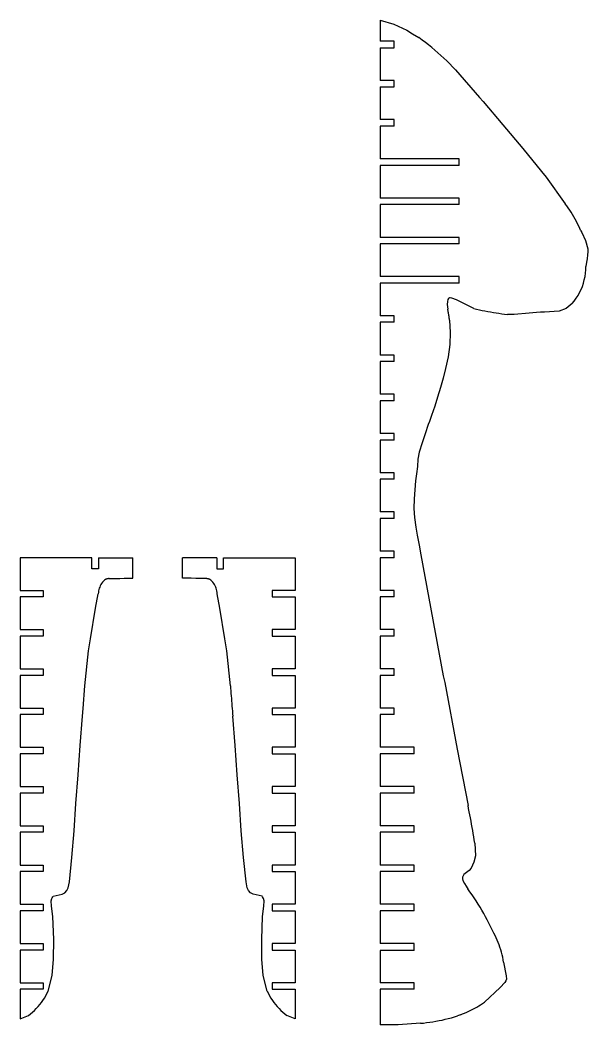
# Model space of a CAD drawing. Extents: x -170 to 170, y -270 to 270.
# Drawn here: x -60.2 to -27.6, y -153.7 to -96.1 of the extents above; entities that cross this region are included whole.
import ezdxf

# ---------------------------------------------------------------- set-up
doc = ezdxf.new("R2010")
doc.units = 0
doc.header["$MEASUREMENT"] = 0
doc.layers.get('0').update_dxf_attribs({"linetype": 'CONTINUOUS'})

msp = doc.modelspace()

# ---------------------------------------------------------------- linework, layer by layer
for p, q in [((-39.545, -96.078), (-38.753, -96.316)), ((-39.545, -96.078), (-39.545, -97.288)), ((-38.753, -96.316), (-38.012, -96.663)), ((-38.012, -96.663), (-37.69, -96.858)), ((-38.742, -97.288), (-39.545, -97.288)), ((-38.742, -97.663), (-38.742, -97.288)), ((-37.69, -96.858), (-37.326, -97.084)), ((-37.137, -97.22), (-37.326, -97.084)), ((-36.95, -97.359), (-37.137, -97.22)), ((-36.766, -97.502), (-36.95, -97.359)), ((-39.545, -97.663), (-39.545, -99.538)), ((-39.545, -97.663), (-38.742, -97.663)), ((-36.584, -97.647), (-36.766, -97.502)), ((-36.405, -97.796), (-36.584, -97.647)), ((-36.228, -97.948), (-36.405, -97.796)), ((-36.055, -98.103), (-36.228, -97.948)), ((-35.883, -98.261), (-36.055, -98.103)), ((-35.715, -98.422), (-35.883, -98.261)), ((-35.55, -98.586), (-35.715, -98.422)), ((-35.387, -98.753), (-35.55, -98.586)), ((-35.227, -98.922), (-35.387, -98.753)), ((-35.227, -98.922), (-33.835, -100.52)), ((-38.742, -99.538), (-39.545, -99.538)), ((-38.742, -99.913), (-38.742, -99.538)), ((-39.545, -99.913), (-39.545, -101.788)), ((-39.545, -99.913), (-38.742, -99.913)), ((-33.835, -100.52), (-33.641, -100.752)), ((-33.641, -100.752), (-32.509, -102.076)), ((-38.742, -101.788), (-39.545, -101.788)), ((-38.742, -102.163), (-38.742, -101.788)), ((-39.545, -102.163), (-39.545, -104.038)), ((-38.742, -102.163), (-39.545, -102.163)), ((-32.509, -102.076), (-31.363, -103.438)), ((-31.363, -103.438), (-30.295, -104.758)), ((-35.009, -104.038), (-39.545, -104.038)), ((-35.009, -104.413), (-35.009, -104.038)), ((-39.545, -104.413), (-39.545, -106.288)), ((-35.009, -104.413), (-39.545, -104.413)), ((-30.295, -104.758), (-30.029, -105.083)), ((-30.029, -105.083), (-28.929, -106.61)), ((-35.009, -106.288), (-39.545, -106.288)), ((-35.009, -106.663), (-35.009, -106.288)), ((-28.84, -106.731), (-28.929, -106.61)), ((-39.545, -106.663), (-39.545, -108.538)), ((-35.009, -106.663), (-39.545, -106.663)), ((-28.753, -106.853), (-28.84, -106.731)), ((-28.669, -106.978), (-28.753, -106.853)), ((-28.587, -107.103), (-28.669, -106.978)), ((-28.508, -107.231), (-28.587, -107.103)), ((-28.431, -107.36), (-28.508, -107.231)), ((-28.357, -107.49), (-28.431, -107.36)), ((-28.285, -107.622), (-28.357, -107.49)), ((-28.216, -107.756), (-28.285, -107.622)), ((-28.15, -107.89), (-28.216, -107.756)), ((-28.086, -108.026), (-28.15, -107.89)), ((-28.025, -108.164), (-28.086, -108.026)), ((-28.025, -108.164), (-27.98, -108.256)), ((-27.98, -108.256), (-27.769, -108.718)), ((-35.009, -108.538), (-39.545, -108.538)), ((-39.545, -108.913), (-39.545, -110.788)), ((-35.009, -108.913), (-39.545, -108.913)), ((-35.009, -108.913), (-35.009, -108.538)), ((-27.769, -108.718), (-27.63, -109.206)), ((-27.625, -109.371), (-27.641, -109.54)), ((-27.63, -109.206), (-27.625, -109.371)), ((-27.7, -109.963), (-27.741, -110.214)), ((-27.673, -109.775), (-27.7, -109.963)), ((-27.641, -109.54), (-27.673, -109.775)), ((-27.791, -110.791), (-27.763, -110.6)), ((-27.763, -110.6), (-27.746, -110.407)), ((-27.746, -110.407), (-27.741, -110.214)), ((-35.009, -110.788), (-39.545, -110.788)), ((-39.545, -111.163), (-39.545, -113.038)), ((-35.009, -111.163), (-39.545, -111.163)), ((-35.009, -111.163), (-35.009, -110.788)), ((-27.944, -111.349), (-27.882, -111.166)), ((-27.882, -111.166), (-27.831, -110.98)), ((-27.831, -110.98), (-27.791, -110.791)), ((-28.193, -111.871), (-28.1, -111.702)), ((-28.1, -111.702), (-28.016, -111.528)), ((-28.016, -111.528), (-27.944, -111.349)), ((-35.686, -112.226), (-35.692, -112.382)), ((-35.658, -112.107), (-35.686, -112.226)), ((-35.622, -112.047), (-35.658, -112.107)), ((-35.596, -112.023), (-35.622, -112.047)), ((-35.565, -112.008), (-35.596, -112.023)), ((-35.533, -112.002), (-35.565, -112.008)), ((-35.428, -112.018), (-35.533, -112.002)), ((-35.171, -112.125), (-35.428, -112.018)), ((-34.171, -112.614), (-35.171, -112.125)), ((-28.532, -112.341), (-28.868, -112.613)), ((-28.532, -112.341), (-28.41, -112.191)), ((-28.41, -112.191), (-28.297, -112.034)), ((-28.297, -112.034), (-28.193, -111.871)), ((-35.692, -112.382), (-35.665, -112.659)), ((-35.655, -112.711), (-35.665, -112.659)), ((-35.645, -112.763), (-35.655, -112.711)), ((-35.635, -112.816), (-35.645, -112.763)), ((-35.626, -112.868), (-35.635, -112.816)), ((-35.617, -112.92), (-35.626, -112.868)), ((-35.608, -112.972), (-35.617, -112.92)), ((-34.171, -112.614), (-34.012, -112.653)), ((-34.012, -112.653), (-33.853, -112.69)), ((-33.853, -112.69), (-33.693, -112.725)), ((-33.693, -112.725), (-33.533, -112.758)), ((-33.533, -112.758), (-33.372, -112.79)), ((-33.372, -112.79), (-33.211, -112.819)), ((-33.211, -112.819), (-33.05, -112.847)), ((-33.05, -112.847), (-32.889, -112.872)), ((-32.889, -112.872), (-32.727, -112.896)), ((-32.727, -112.896), (-32.565, -112.918)), ((-32.565, -112.918), (-32.402, -112.938)), ((-32.402, -112.938), (-32.24, -112.956)), ((-31.859, -112.97), (-32.24, -112.956)), ((-30.997, -112.886), (-31.859, -112.97)), ((-30.565, -112.848), (-30.997, -112.886)), ((-30.346, -112.836), (-30.565, -112.848)), ((-30.11, -112.829), (-30.346, -112.836)), ((-29.269, -112.774), (-30.11, -112.829)), ((-28.868, -112.613), (-29.269, -112.774)), ((-38.742, -113.038), (-39.545, -113.038)), ((-39.545, -113.413), (-39.545, -115.288)), ((-38.742, -113.413), (-39.545, -113.413)), ((-38.742, -113.413), (-38.742, -113.038)), ((-35.599, -113.025), (-35.608, -112.972)), ((-35.591, -113.077), (-35.599, -113.025)), ((-35.583, -113.13), (-35.591, -113.077)), ((-35.575, -113.182), (-35.583, -113.13)), ((-35.568, -113.235), (-35.575, -113.182)), ((-35.56, -113.287), (-35.568, -113.235)), ((-35.56, -113.287), (-35.528, -113.988)), ((-35.528, -113.988), (-35.539, -114.689)), ((-35.539, -114.689), (-35.636, -115.383)), ((-38.742, -115.288), (-39.545, -115.288)), ((-39.545, -115.663), (-39.545, -117.538)), ((-38.742, -115.663), (-39.545, -115.663)), ((-38.742, -115.663), (-38.742, -115.288)), ((-35.636, -115.383), (-35.792, -116.066)), ((-35.792, -116.066), (-35.932, -116.606)), ((-35.932, -116.606), (-36.087, -117.148)), ((-38.742, -117.538), (-39.545, -117.538)), ((-38.742, -117.913), (-38.742, -117.538)), ((-36.087, -117.148), (-36.247, -117.696)), ((-39.545, -117.913), (-39.545, -119.788)), ((-38.742, -117.913), (-39.545, -117.913)), ((-36.247, -117.696), (-36.415, -118.221)), ((-36.415, -118.221), (-36.596, -118.752)), ((-36.78, -119.277), (-36.84, -119.452)), ((-36.719, -119.102), (-36.78, -119.277)), ((-36.657, -118.927), (-36.719, -119.102)), ((-36.596, -118.752), (-36.657, -118.927)), ((-38.742, -119.788), (-39.545, -119.788)), ((-38.742, -120.163), (-38.742, -119.788)), ((-36.96, -119.802), (-37.02, -119.978)), ((-36.9, -119.627), (-36.96, -119.802)), ((-36.84, -119.452), (-36.9, -119.627)), ((-39.545, -120.163), (-39.545, -122.038)), ((-38.742, -120.163), (-39.545, -120.163)), ((-37.138, -120.329), (-37.196, -120.505)), ((-37.079, -120.153), (-37.138, -120.329)), ((-37.02, -119.978), (-37.079, -120.153)), ((-37.312, -120.857), (-37.377, -121.269)), ((-37.255, -120.681), (-37.312, -120.857)), ((-37.196, -120.505), (-37.255, -120.681)), ((-37.377, -121.269), (-37.41, -121.684)), ((-38.742, -122.038), (-39.545, -122.038)), ((-38.742, -122.413), (-38.742, -122.038)), ((-37.451, -122.099), (-37.508, -122.512)), ((-37.41, -121.684), (-37.451, -122.099)), ((-39.545, -122.413), (-39.545, -124.288)), ((-38.742, -122.413), (-39.545, -122.413)), ((-37.508, -122.512), (-37.601, -123.54)), ((-37.601, -123.54), (-37.609, -124.085)), ((-38.742, -124.288), (-39.545, -124.288)), ((-38.742, -124.663), (-38.742, -124.288)), ((-37.609, -124.085), (-37.572, -124.603)), ((-39.545, -124.663), (-39.545, -126.538)), ((-38.742, -124.663), (-39.545, -124.663)), ((-37.572, -124.603), (-37.493, -125.155)), ((-37.493, -125.155), (-37.413, -125.627)), ((-37.413, -125.627), (-37.311, -126.185)), ((-37.311, -126.185), (-37.204, -126.757)), ((-38.742, -126.538), (-39.545, -126.538)), ((-38.742, -126.913), (-38.742, -126.538)), ((-37.204, -126.757), (-35.919, -133.679)), ((-60.2, -126.913), (-60.2, -128.788)), ((-56.075, -126.913), (-60.2, -126.913)), ((-56.075, -127.544), (-56.075, -126.913)), ((-55.7, -126.913), (-55.7, -127.544)), ((-55.7, -126.913), (-53.723, -126.913)), ((-53.723, -128.087), (-53.723, -126.913)), ((-50.89, -128.087), (-50.89, -126.913)), ((-48.913, -126.913), (-50.89, -126.913)), ((-48.913, -126.913), (-48.913, -127.544)), ((-48.538, -127.544), (-48.538, -126.913)), ((-48.538, -126.913), (-44.413, -126.913)), ((-44.413, -126.913), (-44.413, -128.788)), ((-39.545, -126.913), (-39.545, -128.786)), ((-38.742, -126.913), (-39.545, -126.913)), ((-55.7, -127.544), (-56.075, -127.544)), ((-48.913, -127.544), (-48.538, -127.544)), ((-55.562, -128.454), (-55.6, -128.523)), ((-55.52, -128.388), (-55.562, -128.454)), ((-55.472, -128.325), (-55.52, -128.388)), ((-55.42, -128.265), (-55.472, -128.325)), ((-55.364, -128.21), (-55.42, -128.265)), ((-55.304, -128.158), (-55.364, -128.21)), ((-55.287, -128.152), (-55.304, -128.158)), ((-55.27, -128.146), (-55.287, -128.152)), ((-55.253, -128.141), (-55.27, -128.146)), ((-55.236, -128.136), (-55.253, -128.141)), ((-55.219, -128.131), (-55.236, -128.136)), ((-55.201, -128.127), (-55.219, -128.131)), ((-55.184, -128.123), (-55.201, -128.127)), ((-55.166, -128.12), (-55.184, -128.123)), ((-55.149, -128.117), (-55.166, -128.12)), ((-55.131, -128.115), (-55.149, -128.117)), ((-55.113, -128.113), (-55.131, -128.115)), ((-55.095, -128.111), (-55.113, -128.113)), ((-55.095, -128.111), (-54.866, -128.103)), ((-54.866, -128.103), (-54.754, -128.104)), ((-54.754, -128.104), (-54.485, -128.098)), ((-54.485, -128.098), (-54.222, -128.089)), ((-54.222, -128.089), (-53.723, -128.087)), ((-50.39, -128.089), (-50.89, -128.087)), ((-50.127, -128.098), (-50.39, -128.089)), ((-49.859, -128.104), (-50.127, -128.098)), ((-49.746, -128.103), (-49.859, -128.104)), ((-49.727, -128.103), (-49.746, -128.103)), ((-49.708, -128.104), (-49.727, -128.103)), ((-49.689, -128.104), (-49.708, -128.104)), ((-49.67, -128.104), (-49.689, -128.104)), ((-49.651, -128.105), (-49.67, -128.104)), ((-49.632, -128.106), (-49.651, -128.105)), ((-49.613, -128.106), (-49.632, -128.106)), ((-49.594, -128.107), (-49.613, -128.106)), ((-49.575, -128.108), (-49.594, -128.107)), ((-49.555, -128.109), (-49.575, -128.108)), ((-49.536, -128.11), (-49.555, -128.109)), ((-49.517, -128.111), (-49.536, -128.11)), ((-49.499, -128.113), (-49.517, -128.111)), ((-49.482, -128.115), (-49.499, -128.113)), ((-49.464, -128.117), (-49.482, -128.115)), ((-49.446, -128.12), (-49.464, -128.117)), ((-49.429, -128.123), (-49.446, -128.12)), ((-49.411, -128.127), (-49.429, -128.123)), ((-49.394, -128.131), (-49.411, -128.127)), ((-49.376, -128.136), (-49.394, -128.131)), ((-49.359, -128.141), (-49.376, -128.136)), ((-49.342, -128.146), (-49.359, -128.141)), ((-49.325, -128.152), (-49.342, -128.146)), ((-49.308, -128.158), (-49.325, -128.152)), ((-49.248, -128.21), (-49.308, -128.158)), ((-49.192, -128.265), (-49.248, -128.21)), ((-49.14, -128.325), (-49.192, -128.265)), ((-49.093, -128.388), (-49.14, -128.325)), ((-49.05, -128.454), (-49.093, -128.388)), ((-49.012, -128.523), (-49.05, -128.454)), ((-60.2, -128.788), (-58.874, -128.788)), ((-58.874, -128.788), (-58.874, -129.163)), ((-55.877, -129.814), (-55.714, -128.979)), ((-55.709, -128.9), (-55.714, -128.979)), ((-55.699, -128.822), (-55.709, -128.9)), ((-55.682, -128.745), (-55.699, -128.822)), ((-55.66, -128.669), (-55.682, -128.745)), ((-55.633, -128.595), (-55.66, -128.669)), ((-55.6, -128.523), (-55.633, -128.595)), ((-48.979, -128.595), (-49.012, -128.523)), ((-48.952, -128.669), (-48.979, -128.595)), ((-48.93, -128.745), (-48.952, -128.669)), ((-48.914, -128.822), (-48.93, -128.745)), ((-48.903, -128.9), (-48.914, -128.822)), ((-48.898, -128.979), (-48.903, -128.9)), ((-48.735, -129.814), (-48.898, -128.979)), ((-44.413, -128.788), (-45.739, -128.788)), ((-45.739, -128.788), (-45.739, -129.163)), ((-38.742, -128.786), (-39.545, -128.786)), ((-38.742, -129.163), (-38.742, -128.786)), ((-60.2, -129.163), (-60.2, -131.038)), ((-58.874, -129.163), (-60.2, -129.163)), ((-45.739, -129.163), (-44.413, -129.163)), ((-44.413, -129.163), (-44.413, -131.038)), ((-39.545, -129.163), (-39.545, -131.038)), ((-38.742, -129.163), (-39.545, -129.163)), ((-56.165, -131.566), (-55.877, -129.814)), ((-48.447, -131.566), (-48.735, -129.814)), ((-60.2, -131.038), (-58.874, -131.038)), ((-58.874, -131.038), (-58.874, -131.413)), ((-44.413, -131.038), (-45.739, -131.038)), ((-45.739, -131.038), (-45.739, -131.413)), ((-38.742, -131.038), (-39.545, -131.038)), ((-38.742, -131.413), (-38.742, -131.038)), ((-58.874, -131.413), (-60.2, -131.413)), ((-60.2, -131.413), (-60.2, -133.288)), ((-56.269, -132.246), (-56.165, -131.566)), ((-48.344, -132.246), (-48.447, -131.566)), ((-45.739, -131.413), (-44.413, -131.413)), ((-44.413, -131.413), (-44.413, -133.288)), ((-39.545, -131.413), (-39.545, -133.288)), ((-38.742, -131.413), (-39.545, -131.413)), ((-56.481, -134.254), (-56.269, -132.246)), ((-48.132, -134.254), (-48.344, -132.246)), ((-60.2, -133.288), (-58.874, -133.288)), ((-60.2, -133.663), (-60.2, -135.538)), ((-58.874, -133.663), (-60.2, -133.663)), ((-58.874, -133.288), (-58.874, -133.663)), ((-44.413, -133.288), (-45.739, -133.288)), ((-45.739, -133.288), (-45.739, -133.663)), ((-45.739, -133.663), (-44.413, -133.663)), ((-44.413, -133.663), (-44.413, -135.538)), ((-38.742, -133.288), (-39.545, -133.288)), ((-39.545, -133.663), (-39.545, -135.538)), ((-38.742, -133.663), (-39.545, -133.663)), ((-38.742, -133.663), (-38.742, -133.288)), ((-35.919, -133.679), (-35.841, -134.077)), ((-56.581, -135.568), (-56.481, -134.254)), ((-48.132, -134.254), (-48.122, -134.4)), ((-35.841, -134.077), (-35.131, -137.9)), ((-48.122, -134.4), (-48.112, -134.546)), ((-48.112, -134.546), (-48.101, -134.692)), ((-48.101, -134.692), (-48.09, -134.838)), ((-48.09, -134.838), (-48.079, -134.984)), ((-48.079, -134.984), (-48.068, -135.13)), ((-48.068, -135.13), (-48.056, -135.276)), ((-48.056, -135.276), (-48.044, -135.422)), ((-48.044, -135.422), (-48.032, -135.568)), ((-60.2, -135.538), (-58.874, -135.538)), ((-58.874, -135.913), (-60.2, -135.913)), ((-60.2, -135.913), (-60.2, -137.788)), ((-58.874, -135.538), (-58.874, -135.913)), ((-56.754, -137.693), (-56.619, -136.006)), ((-56.619, -136.006), (-56.581, -135.568)), ((-48.032, -135.568), (-48.019, -135.714)), ((-48.019, -135.714), (-48.006, -135.86)), ((-48.006, -135.86), (-47.993, -136.006)), ((-47.858, -137.693), (-47.993, -136.006)), ((-44.413, -135.538), (-45.739, -135.538)), ((-45.739, -135.538), (-45.739, -135.913)), ((-45.739, -135.913), (-44.413, -135.913)), ((-44.413, -135.913), (-44.413, -137.788)), ((-38.742, -135.538), (-39.545, -135.538)), ((-39.545, -135.913), (-39.545, -137.788)), ((-38.742, -135.913), (-39.545, -135.913)), ((-38.742, -135.913), (-38.742, -135.538)), ((-56.872, -139.365), (-56.754, -137.693)), ((-47.74, -139.365), (-47.858, -137.693)), ((-60.2, -137.788), (-58.874, -137.788)), ((-60.2, -138.163), (-60.2, -140.038)), ((-58.874, -138.163), (-60.2, -138.163)), ((-58.874, -137.788), (-58.874, -138.163)), ((-44.413, -137.788), (-45.739, -137.788)), ((-45.739, -137.788), (-45.739, -138.163)), ((-45.739, -138.163), (-44.413, -138.163)), ((-44.413, -138.163), (-44.413, -140.038)), ((-37.598, -137.788), (-39.545, -137.788)), ((-37.598, -138.163), (-39.545, -138.163)), ((-39.545, -138.163), (-39.545, -140.038)), ((-37.598, -138.163), (-37.598, -137.788)), ((-35.131, -137.9), (-34.503, -141.121)), ((-57.009, -141.006), (-56.872, -139.365)), ((-47.604, -141.006), (-47.74, -139.365)), ((-60.2, -140.038), (-58.874, -140.038)), ((-58.874, -140.038), (-58.874, -140.413)), ((-45.739, -140.038), (-45.739, -140.413)), ((-44.413, -140.038), (-45.739, -140.038)), ((-37.598, -140.038), (-39.545, -140.038)), ((-37.598, -140.413), (-37.598, -140.038)), ((-58.874, -140.413), (-60.2, -140.413)), ((-60.2, -140.413), (-60.2, -142.288)), ((-45.739, -140.413), (-44.413, -140.413)), ((-44.413, -140.413), (-44.413, -142.288)), ((-37.598, -140.413), (-39.545, -140.413)), ((-39.545, -140.413), (-39.545, -142.288)), ((-57.099, -142.576), (-57.009, -141.006)), ((-47.513, -142.576), (-47.604, -141.006)), ((-34.467, -141.3), (-34.503, -141.121)), ((-34.431, -141.479), (-34.467, -141.3)), ((-34.396, -141.658), (-34.431, -141.479)), ((-34.362, -141.838), (-34.396, -141.658)), ((-60.2, -142.288), (-58.874, -142.288)), ((-58.874, -142.288), (-58.874, -142.663)), ((-44.413, -142.288), (-45.739, -142.288)), ((-45.739, -142.288), (-45.739, -142.663)), ((-37.598, -142.288), (-39.545, -142.288)), ((-37.598, -142.663), (-37.598, -142.288)), ((-34.329, -142.018), (-34.362, -141.838)), ((-34.296, -142.197), (-34.329, -142.018)), ((-34.265, -142.378), (-34.296, -142.197)), ((-60.2, -142.663), (-60.2, -144.538)), ((-58.874, -142.663), (-60.2, -142.663)), ((-57.227, -144.11), (-57.099, -142.576)), ((-47.386, -144.11), (-47.513, -142.576)), ((-45.739, -142.663), (-44.413, -142.663)), ((-44.413, -142.663), (-44.413, -144.538)), ((-37.598, -142.663), (-39.545, -142.663)), ((-39.545, -142.663), (-39.545, -144.538)), ((-34.234, -142.558), (-34.265, -142.378)), ((-34.205, -142.738), (-34.234, -142.558)), ((-34.176, -142.919), (-34.205, -142.738)), ((-34.148, -143.099), (-34.176, -142.919)), ((-34.121, -143.28), (-34.148, -143.099)), ((-34.121, -143.28), (-34.085, -143.649)), ((-34.077, -144.02), (-34.161, -144.38)), ((-34.085, -143.649), (-34.077, -144.02)), ((-60.2, -144.538), (-58.874, -144.538)), ((-58.874, -144.538), (-58.874, -144.913)), ((-57.374, -145.506), (-57.227, -144.11)), ((-47.238, -145.506), (-47.386, -144.11)), ((-44.413, -144.538), (-45.739, -144.538)), ((-45.739, -144.538), (-45.739, -144.913)), ((-37.598, -144.538), (-39.545, -144.538)), ((-37.598, -144.913), (-37.598, -144.538)), ((-34.161, -144.38), (-34.326, -144.711)), ((-60.2, -144.913), (-60.2, -146.788)), ((-58.874, -144.913), (-60.2, -144.913)), ((-45.739, -144.913), (-44.413, -144.913)), ((-44.413, -144.913), (-44.413, -146.788)), ((-37.598, -144.913), (-39.545, -144.913)), ((-39.545, -144.913), (-39.545, -146.788)), ((-34.787, -145.156), (-34.815, -145.245)), ((-34.736, -145.077), (-34.787, -145.156)), ((-34.589, -144.966), (-34.736, -145.077)), ((-34.438, -144.859), (-34.589, -144.966)), ((-34.326, -144.711), (-34.438, -144.859)), ((-57.436, -145.847), (-57.374, -145.506)), ((-47.176, -145.847), (-47.238, -145.506)), ((-34.815, -145.245), (-34.817, -145.334)), ((-34.817, -145.334), (-34.794, -145.428)), ((-34.794, -145.428), (-34.712, -145.594)), ((-34.712, -145.594), (-34.613, -145.751)), ((-34.613, -145.751), (-34.559, -145.839)), ((-58.367, -146.42), (-58.326, -146.357)), ((-58.326, -146.357), (-58.3, -146.331)), ((-58.3, -146.331), (-58.134, -146.28)), ((-58.134, -146.28), (-57.961, -146.255)), ((-57.961, -146.255), (-57.792, -146.211)), ((-57.792, -146.211), (-57.639, -146.128)), ((-57.639, -146.128), (-57.515, -146.005)), ((-57.515, -146.005), (-57.436, -145.847)), ((-47.097, -146.005), (-47.176, -145.847)), ((-46.974, -146.128), (-47.097, -146.005)), ((-46.82, -146.211), (-46.974, -146.128)), ((-46.651, -146.255), (-46.82, -146.211)), ((-46.313, -146.331), (-46.651, -146.255)), ((-46.286, -146.357), (-46.313, -146.331)), ((-46.227, -146.452), (-46.286, -146.357)), ((-34.559, -145.839), (-34.52, -145.911)), ((-34.396, -146.081), (-34.52, -145.911)), ((-34.274, -146.252), (-34.396, -146.081)), ((-34.155, -146.425), (-34.274, -146.252)), ((-60.2, -146.788), (-58.874, -146.788)), ((-58.874, -146.788), (-58.874, -147.163)), ((-58.423, -146.597), (-58.385, -146.452)), ((-58.394, -146.894), (-58.423, -146.597)), ((-58.319, -147.488), (-58.394, -146.894)), ((-58.385, -146.452), (-58.367, -146.42)), ((-46.294, -147.488), (-46.218, -146.894)), ((-46.189, -146.597), (-46.227, -146.452)), ((-46.218, -146.894), (-46.189, -146.597)), ((-45.739, -146.788), (-45.739, -147.163)), ((-44.413, -146.788), (-45.739, -146.788)), ((-37.598, -146.788), (-39.545, -146.788)), ((-37.598, -147.163), (-37.598, -146.788)), ((-34.039, -146.601), (-34.155, -146.425)), ((-33.925, -146.778), (-34.039, -146.601)), ((-33.814, -146.956), (-33.925, -146.778)), ((-33.707, -147.137), (-33.814, -146.956)), ((-60.2, -147.163), (-60.2, -149.038)), ((-58.874, -147.163), (-60.2, -147.163)), ((-58.272, -148.815), (-58.319, -147.488)), ((-46.34, -148.815), (-46.294, -147.488)), ((-45.739, -147.163), (-44.413, -147.163)), ((-44.413, -147.163), (-44.413, -149.038)), ((-37.598, -147.163), (-39.545, -147.163)), ((-39.545, -147.163), (-39.545, -149.038)), ((-33.602, -147.319), (-33.707, -147.137)), ((-33.5, -147.503), (-33.602, -147.319)), ((-33.401, -147.689), (-33.5, -147.503)), ((-33.304, -147.876), (-33.401, -147.689)), ((-33.02, -148.45), (-33.304, -147.876)), ((-32.952, -148.581), (-33.02, -148.45)), ((-32.888, -148.713), (-32.952, -148.581)), ((-60.2, -149.038), (-58.874, -149.038)), ((-58.874, -149.038), (-58.874, -149.413)), ((-58.275, -149.943), (-58.272, -148.815)), ((-46.337, -149.943), (-46.34, -148.815)), ((-45.739, -149.038), (-45.739, -149.413)), ((-44.413, -149.038), (-45.739, -149.038)), ((-37.598, -149.038), (-39.545, -149.038)), ((-37.598, -149.433), (-37.598, -149.038)), ((-32.827, -148.847), (-32.888, -148.713)), ((-32.77, -148.982), (-32.827, -148.847)), ((-32.718, -149.119), (-32.77, -148.982)), ((-32.669, -149.258), (-32.718, -149.119)), ((-32.623, -149.398), (-32.669, -149.258)), ((-60.2, -149.413), (-60.2, -151.288)), ((-58.874, -149.413), (-60.2, -149.413)), ((-45.739, -149.413), (-44.413, -149.413)), ((-44.413, -149.413), (-44.413, -151.288)), ((-37.598, -149.433), (-39.545, -149.433)), ((-39.545, -149.433), (-39.545, -151.288)), ((-32.582, -149.539), (-32.623, -149.398)), ((-32.545, -149.681), (-32.582, -149.539)), ((-32.512, -149.824), (-32.545, -149.681)), ((-32.483, -149.968), (-32.512, -149.824)), ((-58.364, -150.872), (-58.275, -149.943)), ((-46.248, -150.872), (-46.337, -149.943)), ((-32.459, -150.113), (-32.483, -149.968)), ((-32.459, -150.113), (-32.305, -150.896)), ((-58.595, -151.777), (-58.364, -150.872)), ((-46.018, -151.777), (-46.248, -150.872)), ((-32.305, -150.896), (-32.302, -151.095)), ((-60.2, -151.288), (-58.874, -151.288)), ((-58.874, -151.288), (-58.874, -151.663)), ((-44.413, -151.288), (-45.739, -151.288)), ((-45.739, -151.288), (-45.739, -151.663)), ((-37.598, -151.288), (-39.545, -151.288)), ((-37.598, -151.663), (-37.598, -151.288)), ((-32.664, -151.56), (-33.566, -152.406)), ((-32.387, -151.274), (-32.664, -151.56)), ((-32.333, -151.189), (-32.387, -151.274)), ((-32.302, -151.095), (-32.333, -151.189)), ((-60.2, -151.663), (-60.199, -153.357)), ((-58.874, -151.663), (-60.2, -151.663)), ((-58.807, -152.177), (-58.73, -152.047)), ((-58.73, -152.047), (-58.659, -151.913)), ((-58.659, -151.913), (-58.595, -151.777)), ((-46.018, -151.777), (-45.953, -151.913)), ((-45.953, -151.913), (-45.882, -152.047)), ((-45.882, -152.047), (-45.806, -152.177)), ((-45.739, -151.663), (-44.413, -151.663)), ((-44.413, -151.663), (-44.413, -153.357)), ((-39.545, -151.663), (-39.545, -153.701)), ((-37.598, -151.663), (-39.545, -151.663)), ((-59.268, -152.774), (-59.166, -152.662)), ((-59.166, -152.662), (-59.068, -152.547)), ((-59.068, -152.547), (-58.976, -152.428)), ((-58.976, -152.428), (-58.888, -152.304)), ((-58.888, -152.304), (-58.807, -152.177)), ((-45.806, -152.177), (-45.724, -152.304)), ((-45.724, -152.304), (-45.637, -152.428)), ((-45.637, -152.428), (-45.544, -152.547)), ((-45.544, -152.547), (-45.447, -152.662)), ((-45.447, -152.662), (-45.345, -152.774)), ((-34.115, -152.748), (-34.003, -152.684)), ((-34.003, -152.684), (-33.891, -152.618)), ((-33.891, -152.618), (-33.782, -152.55)), ((-33.782, -152.55), (-33.673, -152.479)), ((-33.673, -152.479), (-33.566, -152.406)), ((-60.102, -153.322), (-59.722, -153.171)), ((-59.722, -153.171), (-59.602, -153.079)), ((-59.602, -153.079), (-59.486, -152.982)), ((-59.486, -152.982), (-59.375, -152.88)), ((-59.375, -152.88), (-59.268, -152.774)), ((-45.345, -152.774), (-45.238, -152.88)), ((-45.238, -152.88), (-45.126, -152.982)), ((-45.126, -152.982), (-45.01, -153.079)), ((-45.01, -153.079), (-44.891, -153.171)), ((-44.51, -153.322), (-44.891, -153.171)), ((-35.634, -153.344), (-35.46, -153.297)), ((-35.46, -153.297), (-35.286, -153.247)), ((-35.286, -153.247), (-35.114, -153.194)), ((-34.935, -153.128), (-35.114, -153.194)), ((-34.935, -153.128), (-34.815, -153.081)), ((-34.815, -153.081), (-34.696, -153.032)), ((-34.696, -153.032), (-34.577, -152.98)), ((-34.577, -152.98), (-34.46, -152.925)), ((-34.46, -152.925), (-34.344, -152.868)), ((-34.344, -152.868), (-34.229, -152.809)), ((-34.229, -152.809), (-34.115, -152.748)), ((-60.199, -153.357), (-60.102, -153.322)), ((-44.413, -153.357), (-44.51, -153.322)), ((-38.85, -153.709), (-39.545, -153.701)), ((-38.507, -153.705), (-38.85, -153.709)), ((-37.235, -153.617), (-38.507, -153.705)), ((-37.235, -153.617), (-37.055, -153.6)), ((-37.055, -153.6), (-36.876, -153.58)), ((-36.876, -153.58), (-36.697, -153.556)), ((-36.697, -153.556), (-36.518, -153.529)), ((-36.518, -153.529), (-36.34, -153.499)), ((-36.34, -153.499), (-36.163, -153.465)), ((-36.163, -153.465), (-35.986, -153.428)), ((-35.986, -153.428), (-35.81, -153.388)), ((-35.81, -153.388), (-35.634, -153.344))]:
    msp.add_line(p, q)

doc.saveas('drawing.dxf')
